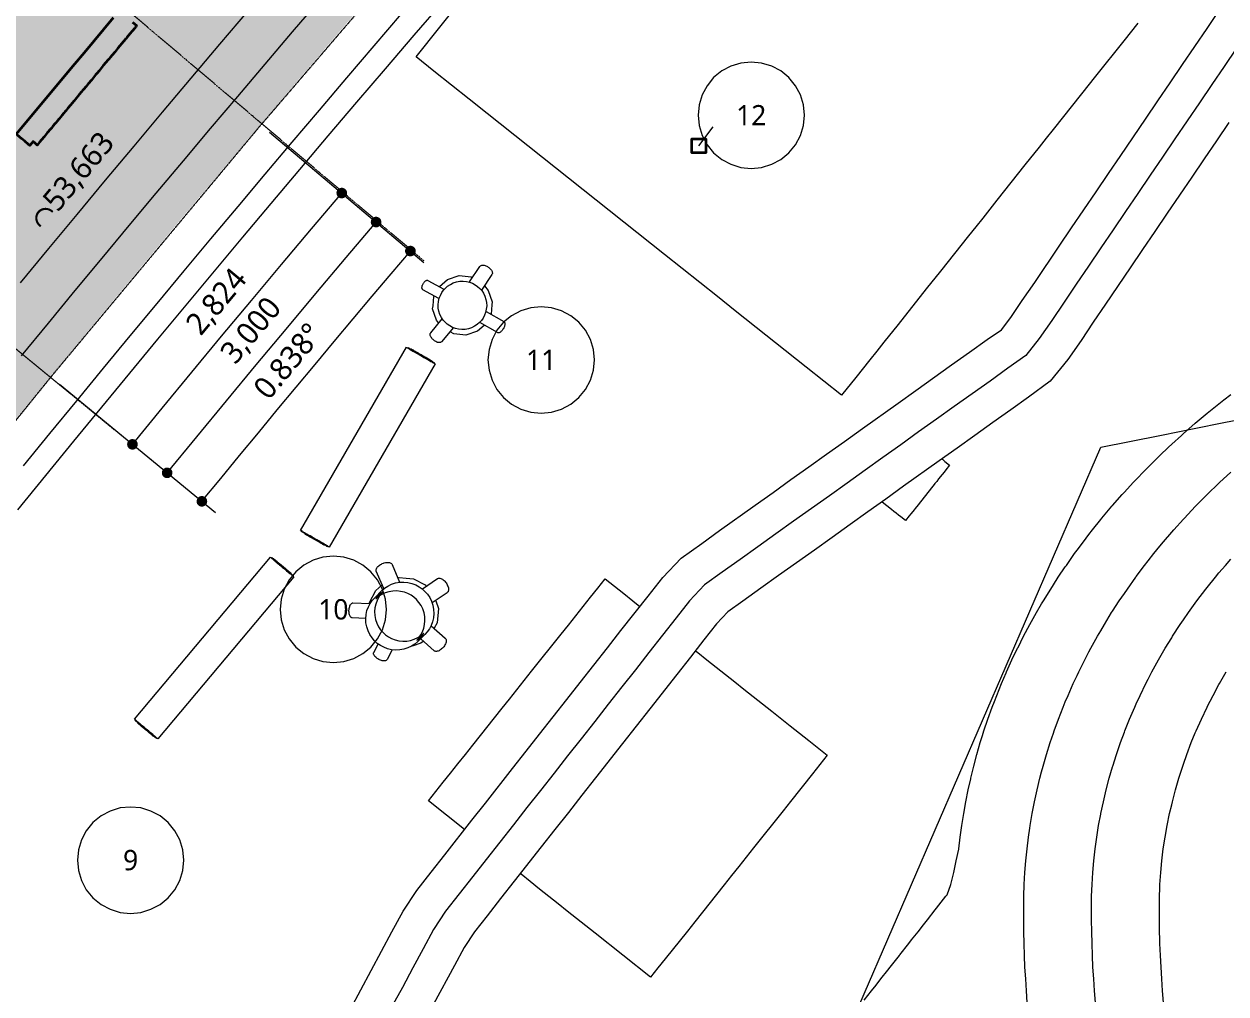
# Model space of a CAD drawing. Header units: millimetres. Extents: x -31757 to 121236, y -27283 to 63658.
# Drawn here: x 55729 to 65897, y 18676 to 26884 of the extents above; entities that cross this region are included whole.
import ezdxf

# ---------------------------------------------------------------- set-up
doc = ezdxf.new("R2010")
doc.units = ezdxf.units.MM
doc.linetypes.add('DASHDOT', pattern=[3.556, 2.54, -0.508, 0, -0.508])
doc.linetypes.add('PHANTOM', pattern=[6.35, 3.175, -0.635, 0.635, -0.635, 0.635, -0.635])
for name, color, linetype, lineweight in [('01_切断（構造・壁）', 7, 'Continuous', 35), ('04_切断（機械室などの塊）', 7, 'Continuous', 35), ('06_部屋の色', 8, 'Continuous', 0), ('10_見えがかり', 7, 'Continuous', 13), ('20_上部（屋根の外形・梁）', 8, 'PHANTOM', 9), ('30_敷地・外構', 8, 'Continuous', 9), ('40_通り芯', 1, 'DASHDOT', 9), ('41_通り芯の符号', 1, 'Continuous', 13), ('50_寸法', 3, 'Continuous', 9)]:
    doc.layers.add(name, color=color, linetype=linetype, lineweight=lineweight)
doc.styles.add('JP', font='NotoSansCJKjp-Regular.otf')

msp = doc.modelspace()

# ---------------------------------------------------------------- hatches: boundary and pattern name
at = {"layer": '01_切断（構造・壁）'}
msp.add_hatch(color=7, dxfattribs=at).paths.add_polyline_path([(55767, 25865), (55735, 25892), (55711, 25912), (55674, 25942), (55663, 25952), (56160, 26548), (56240, 26644), (56487, 26940), (56560, 27028), (56626, 26973), (56658, 26946), (56664, 26942), (56671, 26936), (56675, 26932), (56648, 26899), (56682, 26870), (56682, 26870), (56682, 26870), (56675, 26861), (56663, 26847), (56663, 26847), (56646, 26826), (56643, 26824), (56624, 26801), (56600, 26771), (56592, 26762), (56592, 26761), (56591, 26760), (56588, 26757), (56588, 26757), (56571, 26737), (56523, 26679), (56496, 26647), (56475, 26621), (56458, 26601), (56458, 26601), (56449, 26590), (56439, 26578), (56439, 26578), (56422, 26557), (56400, 26532), (56383, 26511), (56383, 26511), (56374, 26500), (56364, 26488), (56364, 26488), (56347, 26468), (56334, 26453), (56326, 26442), (56299, 26410), (56272, 26378), (56251, 26352), (56234, 26332), (56234, 26332), (56225, 26321), (56215, 26309), (56215, 26309), (56197, 26288), (56150, 26231), (56123, 26198), (56101, 26173), (56082, 26149), (56075, 26141), (56065, 26129), (56065, 26129), (56048, 26109), (56027, 26083), (56010, 26063), (56010, 26063), (56000, 26051), (55990, 26040), (55990, 26040), (55973, 26019), (55961, 26004), (55952, 25993), (55926, 25962), (55899, 25929), (55877, 25904), (55860, 25883), (55860, 25883), (55851, 25872), (55841, 25860), (55823, 25875), (55806, 25889), (55779, 25856), (55773, 25861)])
at = {"layer": '06_部屋の色', "true_color": 0xd8ccb8}
msp.add_hatch(color=8, dxfattribs=at).paths.add_polyline_path([(46090, 13394), (46610, 14132), (47134, 14867), (47661, 15599), (48192, 16329), (48726, 17057), (49263, 17782), (49804, 18504), (50349, 19224), (50896, 19941), (51447, 20656), (52002, 21368), (52559, 22078), (53120, 22785), (53685, 23489), (54253, 24190), (54824, 24889), (55398, 25585), (55975, 26279), (56556, 26970), (57140, 27658), (57728, 28343), (58318, 29025), (58912, 29705), (59509, 30382), (60109, 31056), (60712, 31727), (61319, 32395), (61929, 33061), (62541, 33723), (63157, 34383), (63776, 35040), (64398, 35694), (65023, 36345), (65651, 36993), (66283, 37638), (66917, 38280), (67554, 38919), (68194, 39555), (68838, 40188), (69484, 40818), (70133, 41444), (70785, 42068), (71440, 42689), (72098, 43307), (72759, 43921), (73423, 44533), (74090, 45141), (75098, 44030), (74437, 43427), (73778, 42820), (73122, 42211), (72470, 41598), (71820, 40982), (71173, 40363), (70529, 39741), (69887, 39116), (69249, 38488), (68614, 37857), (67982, 37223), (67352, 36586), (66726, 35946), (66103, 35303), (65482, 34657), (64865, 34008), (64251, 33357), (63640, 32702), (63032, 32045), (62427, 31385), (61826, 30722), (61227, 30056), (60632, 29387), (60039, 28715), (59450, 28041), (58864, 27364), (58282, 26684), (57702, 26001), (57126, 25316), (56553, 24628), (55983, 23937), (55416, 23244), (54853, 22548), (54293, 21849), (53736, 21148), (53183, 20444), (52633, 19738), (52086, 19028), (51543, 18317), (51003, 17602), (50466, 16886), (49933, 16166), (49403, 15445), (48877, 14720), (48354, 13993), (47834, 13264), (47318, 12533), (46805, 11798), (46296, 11062), (45790, 10323), (45288, 9582), (44789, 8838), (44294, 8092), (43802, 7344), (43314, 6593), (42829, 5840), (42348, 5085), (41871, 4328), (41397, 3568), (40122, 4359), (40600, 5125), (41081, 5888), (41566, 6649), (42055, 7408), (42547, 8165), (43042, 8919), (43541, 9671), (44044, 10420), (44550, 11167), (45060, 11912), (45573, 12654)])
at = {"layer": '06_部屋の色', "true_color": 0xe9dfcf}
for points in [[(44203, 33543), (46119, 35842), (46336, 35659), (46342, 35667), (56560, 27029), (55663, 25952), (55690, 25929), (54793, 24853)], [(55690, 25929), (54793, 24853), (53634, 25804), (55441, 27975), (56560, 27029), (55663, 25952)]]:
    msp.add_hatch(color=8, dxfattribs=at).paths.add_polyline_path(points)
at = {"layer": '50_寸法'}
for points in [[(58452, 25425), (58446, 25419), (58439, 25414), (58431, 25411), (58422, 25409), (58414, 25409), (58405, 25410), (58397, 25413), (58389, 25418), (58383, 25424), (58378, 25432), (58374, 25440), (58373, 25448), (58372, 25457), (58374, 25466), (58377, 25474), (58382, 25481), (58388, 25488), (58395, 25493), (58404, 25496), (58412, 25498), (58421, 25498), (58430, 25497), (58438, 25493), (58445, 25489), (58452, 25483), (58457, 25475), (58460, 25467), (58462, 25459), (58462, 25450), (58461, 25441), (58457, 25433)], [(58743, 25180), (58737, 25174), (58729, 25169), (58721, 25165), (58713, 25163), (58704, 25163), (58695, 25165), (58687, 25168), (58679, 25173), (58673, 25179), (58668, 25186), (58665, 25194), (58663, 25203), (58663, 25212), (58664, 25221), (58667, 25229), (58672, 25236), (58678, 25242), (58686, 25247), (58694, 25251), (58702, 25253), (58711, 25253), (58720, 25251), (58728, 25248), (58735, 25243), (58742, 25237), (58747, 25230), (58750, 25222), (58752, 25213), (58752, 25204), (58751, 25196), (58747, 25188)], [(59033, 24935), (59027, 24928), (59019, 24923), (59011, 24920), (59003, 24918), (58994, 24918), (58985, 24920), (58977, 24923), (58970, 24928), (58963, 24934), (58958, 24941), (58955, 24949), (58953, 24958), (58953, 24967), (58954, 24975), (58958, 24983), (58962, 24991), (58969, 24997), (58976, 25002), (58984, 25006), (58993, 25007), (59001, 25008), (59010, 25006), (59018, 25003), (59026, 24998), (59032, 24992), (59037, 24985), (59041, 24977), (59042, 24968), (59043, 24959), (59041, 24950), (59038, 24942)], [(56681, 23299), (56675, 23293), (56668, 23288), (56660, 23284), (56651, 23282), (56643, 23282), (56634, 23284), (56626, 23287), (56618, 23292), (56612, 23298), (56607, 23305), (56603, 23313), (56602, 23322), (56601, 23331), (56603, 23339), (56606, 23348), (56611, 23355), (56617, 23361), (56624, 23366), (56633, 23370), (56641, 23372), (56650, 23372), (56659, 23370), (56667, 23367), (56674, 23362), (56681, 23356), (56686, 23349), (56689, 23341), (56691, 23332), (56691, 23323), (56690, 23315), (56686, 23306)], [(56975, 23058), (56969, 23052), (56962, 23047), (56954, 23043), (56945, 23041), (56936, 23041), (56928, 23043), (56919, 23046), (56912, 23051), (56906, 23057), (56901, 23064), (56897, 23072), (56895, 23081), (56895, 23090), (56897, 23098), (56900, 23107), (56905, 23114), (56911, 23120), (56918, 23125), (56926, 23129), (56935, 23131), (56944, 23131), (56952, 23129), (56961, 23126), (56968, 23121), (56974, 23115), (56979, 23108), (56983, 23100), (56985, 23091), (56985, 23082), (56983, 23074), (56980, 23065)], [(57269, 22817), (57263, 22811), (57256, 22806), (57248, 22802), (57239, 22800), (57230, 22800), (57221, 22802), (57213, 22805), (57206, 22810), (57199, 22816), (57194, 22823), (57191, 22831), (57189, 22840), (57189, 22849), (57191, 22857), (57194, 22866), (57199, 22873), (57205, 22879), (57212, 22884), (57220, 22888), (57229, 22890), (57238, 22890), (57246, 22888), (57254, 22885), (57262, 22880), (57268, 22874), (57273, 22867), (57277, 22859), (57278, 22850), (57279, 22841), (57277, 22833), (57274, 22824)]]:
    msp.add_hatch(color=7, dxfattribs=at).paths.add_polyline_path(points)

# ---------------------------------------------------------------- linework, layer by layer
at = {"layer": '01_切断（構造・壁）'}
for points in [[(55767, 25865), (55735, 25892), (55711, 25912), (55674, 25942), (55663, 25952), (56160, 26548), (56240, 26644), (56487, 26940)], [(56648, 26899), (56682, 26870), (56682, 26870), (56682, 26870), (56675, 26861), (56663, 26847), (56663, 26847), (56646, 26826), (56643, 26824), (56624, 26801), (56600, 26771), (56592, 26762), (56592, 26761), (56591, 26760), (56588, 26757), (56588, 26757), (56571, 26737), (56523, 26679), (56496, 26647), (56475, 26621), (56458, 26601), (56458, 26601), (56449, 26590), (56439, 26578), (56439, 26578), (56422, 26557), (56400, 26532), (56383, 26511), (56383, 26511), (56374, 26500), (56364, 26488), (56364, 26488), (56347, 26468), (56334, 26453), (56326, 26442), (56299, 26410), (56272, 26378), (56251, 26352), (56234, 26332), (56234, 26332), (56225, 26321), (56215, 26309), (56215, 26309), (56197, 26288), (56150, 26231), (56123, 26198), (56101, 26173), (56082, 26149), (56075, 26141), (56065, 26129), (56065, 26129), (56048, 26109), (56027, 26083), (56010, 26063), (56010, 26063), (56000, 26051), (55990, 26040), (55990, 26040), (55973, 26019), (55961, 26004), (55952, 25993), (55926, 25962), (55899, 25929), (55877, 25904), (55860, 25883), (55860, 25883), (55851, 25872), (55841, 25860), (55823, 25875), (55806, 25889), (55779, 25856), (55773, 25861), (55767, 25865)]]:
    msp.add_lwpolyline(points, dxfattribs=at)
at = {"layer": '04_切断（機械室などの塊）'}
msp.add_lwpolyline([(61498, 25911), (61498, 25903), (61498, 25901), (61498, 25893), (61498, 25891), (61498, 25883), (61498, 25881), (61498, 25873), (61498, 25871), (61498, 25863), (61498, 25861), (61498, 25853), (61498, 25851), (61498, 25843), (61498, 25841), (61498, 25833), (61498, 25831), (61498, 25823), (61498, 25821), (61498, 25813), (61498, 25811), (61498, 25803), (61498, 25801), (61498, 25793), (61495, 25793), (61488, 25793), (61485, 25793), (61478, 25793), (61475, 25793), (61468, 25793), (61465, 25793), (61458, 25793), (61455, 25793), (61448, 25793), (61445, 25793), (61438, 25793), (61435, 25793), (61428, 25793), (61425, 25793), (61418, 25793), (61415, 25793), (61408, 25793), (61405, 25793), (61398, 25793), (61395, 25793), (61388, 25793), (61385, 25793), (61378, 25793), (61378, 25796), (61378, 25803), (61378, 25806), (61378, 25813), (61378, 25816), (61378, 25823), (61378, 25826), (61378, 25833), (61378, 25836), (61378, 25843), (61378, 25846), (61378, 25853), (61378, 25856), (61378, 25863), (61378, 25866), (61378, 25873), (61378, 25876), (61378, 25883), (61378, 25886), (61378, 25893), (61378, 25896), (61378, 25903), (61378, 25906), (61378, 25913), (61380, 25913), (61388, 25913), (61390, 25913), (61398, 25913), (61400, 25913), (61408, 25913), (61410, 25913), (61418, 25913), (61420, 25913), (61428, 25913), (61430, 25913), (61438, 25913), (61440, 25913), (61448, 25913), (61450, 25913), (61458, 25913), (61460, 25913), (61468, 25913), (61470, 25913), (61478, 25913), (61480, 25913), (61488, 25913), (61490, 25913), (61498, 25913), (61498, 25911)], dxfattribs=at)
at = {"layer": '10_見えがかり'}
for points in [[(65152, 26892), (65032, 26742), (64794, 26442), (64675, 26292), (64436, 25992), (64376, 25917), (64317, 25842), (64197, 25692), (63959, 25392), (63839, 25242), (63780, 25167), (63720, 25092), (63481, 24792), (63362, 24642), (63123, 24342), (63004, 24192), (62944, 24117), (62885, 24042), (62765, 23892), (62646, 23742), (62496, 23861), (62346, 23980), (61746, 24457), (61596, 24577), (61446, 24696), (61296, 24815), (61146, 24935), (59646, 26128), (59496, 26247), (59346, 26367), (59196, 26486), (59046, 26605), (59881, 27655)], [(55708, 24076), (55935, 24352), (56163, 24628), (56390, 24903), (56619, 25178), (56848, 25452), (57077, 25726), (57307, 25999), (57538, 26272), (57769, 26545), (58000, 26817), (58232, 27089)], [(58920, 26969), (58688, 26699), (58457, 26428), (58226, 26156), (57996, 25885), (57766, 25613), (57537, 25340), (57308, 25067), (57080, 24794), (56852, 24520), (56625, 24245), (56398, 23971), (56172, 23696), (55946, 23420), (55721, 23144)], [(58490, 18548), (58578, 18711), (58666, 18875), (58754, 19038), (58842, 19201), (58936, 19376), (59052, 19552), (59174, 19708), (59289, 19854), (59518, 20146), (59633, 20292), (59862, 20584), (59977, 20730), (60091, 20876), (60206, 21022), (60321, 21168), (60435, 21313), (60550, 21459), (60665, 21605), (60779, 21751), (61009, 22043), (61132, 22199), (61288, 22364), (61462, 22489), (61613, 22597), (61915, 22813), (62066, 22921), (62217, 23029), (62368, 23137), (62519, 23244), (62670, 23352), (62821, 23460), (63123, 23676), (63274, 23784), (63576, 23999), (63727, 24107), (63878, 24215), (63998, 24297), (64077, 24400), (64174, 24544), (64279, 24698), (64487, 25005), (64591, 25158), (64695, 25312), (64800, 25465), (64904, 25619), (65008, 25772), (65216, 26079), (65321, 26233), (65425, 26387), (65529, 26540), (65737, 26847), (65829, 26980)], [(65921, 26050), (65817, 25896), (65713, 25743), (65609, 25589), (65400, 25282), (65296, 25128), (65192, 24975), (65088, 24821), (64879, 24514), (64775, 24361), (64671, 24207), (64560, 24044), (64409, 23861), (64227, 23727), (64076, 23619), (63925, 23511), (63774, 23403), (63623, 23295), (63472, 23188), (63170, 22972), (63019, 22864), (62868, 22756), (62717, 22648), (62566, 22540), (62415, 22433), (62264, 22325), (62113, 22217), (61962, 22109), (61811, 22001), (61683, 21911), (61587, 21808), (61480, 21672), (61366, 21526), (61251, 21380), (61022, 21089), (60907, 20943), (60792, 20797), (60563, 20505), (60449, 20359), (60334, 20213), (60219, 20067), (60105, 19921), (59875, 19630), (59761, 19484), (59646, 19338), (59539, 19202), (59452, 19069), (59370, 18917), (59194, 18590)], [(59498, 24702), (59586, 24833), (59589, 24836), (59592, 24839), (59597, 24841), (59602, 24842), (59608, 24843), (59614, 24843), (59621, 24842), (59629, 24840), (59636, 24837), (59643, 24834), (59650, 24831), (59656, 24827), (59662, 24823), (59668, 24818), (59673, 24812), (59678, 24807), (59683, 24801), (59686, 24795), (59689, 24789), (59690, 24783), (59691, 24778), (59691, 24773), (59690, 24769), (59688, 24765), (59599, 24633)], [(59095, 24650), (59095, 24655), (59096, 24660), (59097, 24665), (59098, 24670), (59100, 24675), (59103, 24681), (59105, 24685), (59108, 24690), (59111, 24695), (59114, 24699), (59118, 24703), (59122, 24707), (59126, 24710), (59130, 24713), (59133, 24714), (59137, 24715), (59140, 24716), (59143, 24715), (59146, 24714), (59282, 24640)], [(59263, 24611), (59277, 24631), (59294, 24650), (59313, 24666), (59336, 24681), (59360, 24693), (59387, 24702), (59415, 24707), (59443, 24708), (59471, 24706), (59497, 24700), (59522, 24690), (59545, 24678), (59565, 24664), (59584, 24647), (59601, 24628), (59616, 24606), (59628, 24581), (59636, 24554), (59641, 24527), (59643, 24499), (59640, 24471), (59634, 24444), (59625, 24419), (59612, 24396), (59598, 24376), (59582, 24358), (59562, 24341), (59540, 24326), (59515, 24314), (59489, 24305), (59461, 24300), (59433, 24299), (59405, 24301), (59378, 24307), (59353, 24317), (59330, 24329), (59310, 24343), (59292, 24360), (59275, 24379), (59260, 24401), (59248, 24426), (59239, 24453), (59234, 24480), (59233, 24509), (59235, 24536), (59242, 24563), (59251, 24588), (59263, 24611)], [(59243, 24663), (59312, 24723), (59409, 24755), (59511, 24746), (59521, 24740)], [(59239, 24561), (59103, 24636), (59100, 24637), (59099, 24639), (59097, 24642), (59096, 24646), (59095, 24650)], [(59624, 24668), (59657, 24630), (59689, 24532), (59687, 24508), (59680, 24430)], [(59236, 24356), (59218, 24377), (59186, 24475), (59189, 24499), (59196, 24577), (59198, 24581)], [(59638, 24452), (59788, 24366), (59790, 24364), (59793, 24362), (59795, 24358), (59796, 24354), (59797, 24349), (59797, 24343), (59796, 24337), (59795, 24331), (59793, 24324), (59790, 24318), (59788, 24312), (59785, 24306), (59781, 24301), (59777, 24295), (59773, 24290), (59769, 24285), (59764, 24281), (59759, 24277), (59754, 24274), (59749, 24272), (59745, 24271), (59741, 24271), (59738, 24271), (59735, 24273), (59585, 24358)], [(59165, 24260), (59166, 24265), (59168, 24269), (59170, 24272), (59266, 24389)], [(59359, 24313), (59263, 24196), (59260, 24193), (59256, 24191), (59251, 24189), (59246, 24188), (59240, 24188), (59234, 24189), (59227, 24190), (59220, 24193), (59213, 24196), (59207, 24200), (59201, 24204), (59195, 24208), (59189, 24213), (59184, 24218), (59179, 24224), (59175, 24230), (59171, 24236), (59168, 24243), (59166, 24249), (59165, 24255), (59165, 24260)], [(59622, 24334), (59564, 24284), (59466, 24252), (59364, 24261), (59333, 24278)], [(58974, 24143), (58975, 24143), (58977, 24141), (58981, 24139), (58989, 24134), (58991, 24133), (59000, 24128), (59004, 24125), (59006, 24124), (59006, 24124), (59018, 24117), (59031, 24110), (59041, 24104), (59041, 24104), (59044, 24103), (59044, 24102), (59056, 24096), (59062, 24092), (59072, 24086), (59085, 24079), (59099, 24071), (59112, 24063), (59118, 24060), (59129, 24053), (59130, 24053), (59130, 24053), (59145, 24044), (59152, 24040), (59158, 24036), (59171, 24029), (59179, 24025), (59182, 24023), (59183, 24022), (59183, 24022), (59184, 24021), (59189, 24019), (59193, 24016), (59194, 24016), (59196, 24015), (59198, 24014), (59198, 24014), (59203, 24011), (59206, 24009), (59207, 24009), (58311, 22458), (58311, 22459), (58308, 22461), (58303, 22463), (58303, 22463), (58302, 22464), (58301, 22464), (58301, 22464), (58296, 22467), (58294, 22469), (58292, 22470), (58287, 22472), (58279, 22477), (58269, 22483), (58257, 22490), (58256, 22491), (58252, 22493), (58249, 22494), (58243, 22498), (58231, 22505), (58222, 22510), (58220, 22511), (58205, 22520), (58190, 22528), (58176, 22537), (58166, 22543), (58163, 22544), (58149, 22552), (58146, 22554), (58136, 22560), (58131, 22563), (58117, 22571), (58112, 22574), (58111, 22574), (58111, 22574), (58104, 22578), (58097, 22582), (58093, 22585), (58086, 22588), (58084, 22590), (58077, 22594), (58073, 22596), (58070, 22598), (58069, 22598), (58964, 24149), (58965, 24148), (58968, 24147), (58973, 24144), (58974, 24143), (58974, 24143)], [(58975, 24145), (58976, 24147), (58977, 24147), (58980, 24145), (58984, 24143), (58990, 24139)], [(58990, 24139), (58999, 24134), (59009, 24128), (59020, 24122), (59033, 24114), (59040, 24111), (59047, 24107), (59060, 24099), (59061, 24099), (59074, 24091), (59088, 24083), (59101, 24075), (59115, 24067), (59128, 24059), (59142, 24051), (59155, 24044), (59167, 24037), (59177, 24032), (59185, 24027), (59187, 24026), (59191, 24023), (59196, 24020), (59199, 24019), (59199, 24019), (59198, 24016)], [(59002, 24135), (59002, 24136), (59003, 24135), (59005, 24134), (59008, 24132)], [(59008, 24132), (59008, 24132), (59012, 24130), (59013, 24129), (59014, 24129), (59014, 24129), (59020, 24126), (59028, 24121), (59034, 24117), (59039, 24115), (59047, 24110), (59057, 24104), (59063, 24101), (59065, 24099), (59069, 24097), (59079, 24091), (59089, 24086), (59100, 24079), (59105, 24077), (59105, 24076), (59105, 24076), (59111, 24073), (59120, 24068), (59121, 24067), (59127, 24064), (59130, 24062), (59138, 24058), (59141, 24056), (59143, 24055), (59151, 24050), (59151, 24050), (59152, 24049), (59156, 24047), (59162, 24043), (59163, 24043), (59165, 24042), (59169, 24039), (59170, 24039), (59172, 24038), (59173, 24037), (59174, 24037), (59176, 24036), (59176, 24035), (59176, 24034)], [(63496, 23202), (63501, 23198), (63520, 23182), (63559, 23151), (63528, 23112), (63513, 23093), (63497, 23073), (63466, 23034), (63450, 23014), (63435, 22995), (63419, 22975), (63404, 22956), (63388, 22936), (63373, 22917), (63357, 22897), (63341, 22877), (63326, 22858), (63310, 22838), (63295, 22819), (63279, 22799), (63248, 22760), (63232, 22740), (63217, 22721), (63186, 22682), (63147, 22713), (63127, 22728), (63107, 22744), (63088, 22760), (63068, 22775), (62990, 22837), (62988, 22839)], [(58301, 22462), (58299, 22460), (58298, 22460), (58296, 22462), (58291, 22464), (58285, 22468), (58277, 22473), (58267, 22479), (58255, 22485), (58242, 22493), (58229, 22500), (58215, 22508), (58201, 22516), (58188, 22524), (58175, 22532), (58160, 22540), (58160, 22540), (58147, 22548), (58140, 22552), (58133, 22556), (58120, 22563), (58109, 22570), (58099, 22576), (58090, 22580), (58084, 22584), (58080, 22587), (58077, 22588), (58076, 22589), (58078, 22591)], [(58271, 22474), (58270, 22473), (58270, 22473), (58268, 22474), (58268, 22474), (58268, 22474), (58267, 22475), (58266, 22475), (58266, 22476), (58264, 22476), (58261, 22478), (58260, 22479), (58259, 22480), (58258, 22480), (58257, 22481), (58253, 22483), (58251, 22484), (58246, 22487), (58237, 22492), (58237, 22492), (58237, 22492), (58235, 22493), (58227, 22498), (58227, 22498), (58217, 22504), (58207, 22510), (58202, 22513), (58196, 22516), (58196, 22516), (58186, 22522), (58176, 22527), (58173, 22529), (58166, 22533), (58156, 22539), (58150, 22543), (58145, 22545), (58142, 22547), (58137, 22550), (58132, 22553), (58127, 22556), (58122, 22559), (58119, 22560), (58114, 22563), (58111, 22565), (58108, 22567), (58108, 22567), (58105, 22569), (58103, 22570), (58102, 22570), (58103, 22571)], [(56675, 20991), (56674, 20992), (56674, 20993), (56673, 20993), (56673, 20993), (56673, 20993), (56671, 20994), (56671, 20995), (56671, 20995), (56670, 20996), (56666, 20999), (56663, 21001), (56663, 21002), (57813, 22373), (57814, 22372), (57816, 22370), (57820, 22367), (57821, 22366), (57822, 22366), (57826, 22362), (57826, 22362), (57828, 22361), (57832, 22357), (57833, 22356), (57835, 22355), (57841, 22349), (57843, 22348), (57848, 22344), (57848, 22344), (57848, 22343), (57858, 22336), (57859, 22334), (57868, 22327), (57872, 22323), (57876, 22320), (57889, 22310), (57890, 22308), (57901, 22299), (57913, 22289), (57924, 22280), (57925, 22279), (57931, 22274), (57935, 22270), (57937, 22269), (57937, 22269), (57950, 22258), (57962, 22248), (57970, 22241), (57978, 22235), (57983, 22230), (57992, 22223), (57994, 22221), (57998, 22218), (58000, 22216), (58003, 22214), (58006, 22211), (58010, 22208), (58012, 22206), (58012, 22206), (58013, 22206), (56862, 20834), (56861, 20835), (56861, 20835), (56859, 20837), (56855, 20840), (56854, 20841), (56853, 20842), (56851, 20843), (56847, 20847), (56845, 20849), (56842, 20851), (56842, 20851), (56842, 20851), (56839, 20854), (56836, 20856), (56835, 20857), (56832, 20859), (56822, 20868), (56818, 20872), (56807, 20880), (56796, 20890), (56785, 20899), (56774, 20908), (56774, 20908), (56762, 20918), (56751, 20927), (56750, 20928), (56747, 20931), (56740, 20937), (56729, 20946), (56726, 20949), (56714, 20959), (56708, 20964), (56707, 20964), (56702, 20968), (56694, 20976), (56689, 20979), (56683, 20985), (56681, 20986), (56677, 20990), (56675, 20991)], [(57823, 22368), (57825, 22370), (57825, 22369), (57827, 22368), (57831, 22365), (57836, 22360), (57843, 22354), (57851, 22347), (57861, 22339), (57871, 22331), (57882, 22321), (57888, 22317), (57894, 22312), (57905, 22302), (57916, 22293), (57927, 22284), (57933, 22279), (57939, 22274), (57950, 22265), (57954, 22262), (57961, 22255), (57968, 22250), (57971, 22247), (57981, 22239), (57989, 22232), (57996, 22226), (58001, 22222), (58005, 22218), (58007, 22217), (58008, 22216), (58006, 22214)], [(57849, 22352), (57850, 22352), (57852, 22351), (57853, 22350)], [(57853, 22350), (57855, 22349), (57857, 22347), (57858, 22345), (57863, 22341), (57867, 22338), (57872, 22334), (57879, 22328), (57886, 22322), (57889, 22320), (57893, 22316), (57901, 22309), (57910, 22302), (57918, 22295), (57926, 22288), (57934, 22282), (57935, 22281), (57935, 22281), (57943, 22274), (57947, 22271), (57950, 22268), (57957, 22263), (57959, 22261), (57959, 22261), (57960, 22261), (57961, 22260), (57967, 22255), (57970, 22252), (57970, 22252), (57975, 22247), (57978, 22245), (57982, 22242), (57983, 22241), (57983, 22241), (57985, 22240), (57986, 22238), (57986, 22237)], [(58709, 22254), (58708, 22258), (58707, 22263), (58708, 22269), (58710, 22275), (58713, 22281), (58718, 22287), (58723, 22293), (58730, 22299), (58737, 22305), (58745, 22310), (58753, 22314), (58760, 22318), (58769, 22321), (58777, 22324), (58786, 22326), (58795, 22327), (58804, 22328), (58812, 22328), (58820, 22327), (58827, 22325), (58832, 22322), (58837, 22319), (58840, 22315), (58843, 22311), (58906, 22162)], [(58772, 22106), (58709, 22254)], [(58893, 22197), (58904, 22201), (58962, 22195), (59025, 22190), (59124, 22138), (59132, 22128)], [(59100, 22104), (59226, 22191), (59231, 22193), (59236, 22195), (59241, 22195), (59248, 22194), (59255, 22193), (59262, 22190), (59269, 22185), (59276, 22180), (59283, 22174), (59289, 22168), (59295, 22161), (59301, 22154), (59305, 22147), (59310, 22139), (59313, 22130), (59316, 22122), (59319, 22113), (59320, 22105), (59320, 22097), (59320, 22090), (59318, 22084), (59316, 22079), (59312, 22075), (59309, 22072), (59183, 21985)], [(59276, 20468), (59338, 20546), (59400, 20624), (59463, 20703), (59525, 20781), (59774, 21094), (59836, 21172), (59898, 21250), (59961, 21329), (60023, 21407), (60272, 21720), (60334, 21798), (60396, 21877), (60459, 21955), (60521, 22033), (60583, 22111), (60645, 22190), (60802, 22065), (60880, 22003), (60939, 21956)], [(58657, 21981), (58675, 22006), (58696, 22029), (58755, 22089), (58780, 22110), (58808, 22128), (58839, 22143), (58872, 22154), (58907, 22160), (58942, 22161), (58977, 22158), (59011, 22150), (59043, 22138), (59072, 22122), (59097, 22104), (59120, 22083), (59142, 22058), (59161, 22030), (59176, 21999), (59187, 21965), (59194, 21930), (59196, 21895), (59193, 21860), (59185, 21826), (59173, 21795), (59158, 21766), (59141, 21741), (59120, 21718), (59060, 21658), (59036, 21637), (59008, 21619), (58977, 21604), (58943, 21593), (58909, 21587), (58873, 21586), (58838, 21589), (58804, 21598), (58773, 21610), (58744, 21625), (58718, 21643), (58695, 21664), (58674, 21689), (58655, 21717), (58640, 21748), (58628, 21782), (58622, 21817), (58620, 21852), (58623, 21887), (58630, 21921), (58642, 21952), (58657, 21981)], [(58651, 21981), (58652, 21990), (58704, 22090), (58757, 22136)], [(58947, 22076), (58915, 22083), (58882, 22087), (58849, 22086), (58816, 22080), (58785, 22070), (58755, 22056), (58737, 22044), (58730, 22033), (58716, 22006), (58705, 21976), (58697, 21945), (58695, 21912), (58696, 21878), (58703, 21845), (58713, 21814), (58728, 21784), (58745, 21758), (58766, 21734), (58787, 21715), (58812, 21698), (58839, 21683), (58868, 21672), (58900, 21664), (58933, 21661), (58967, 21662), (59000, 21667), (59031, 21678), (59060, 21692), (59078, 21703), (59086, 21714), (59100, 21741), (59111, 21771), (59118, 21802), (59121, 21835), (59119, 21869), (59113, 21902), (59102, 21934), (59088, 21963), (59070, 21989), (59050, 22013), (59028, 22033), (59004, 22050), (58977, 22064), (58947, 22076)], [(58705, 22017), (58705, 22017), (58764, 22076), (58764, 22076), (58748, 22069), (58727, 22055), (58717, 22041), (58705, 22017)], [(58481, 21892), (58480, 21900), (58479, 21908), (58478, 21915), (58478, 21923), (58479, 21931), (58480, 21939), (58482, 21946), (58484, 21954), (58486, 21961), (58489, 21968), (58493, 21973), (58496, 21978), (58500, 21981), (58504, 21984), (58508, 21985), (58512, 21985), (58654, 21979)], [(59213, 22003), (59235, 21937), (59224, 21817), (59200, 21771)], [(58618, 21854), (58506, 21858), (58503, 21859), (58499, 21861), (58495, 21863), (58492, 21867), (58488, 21872), (58485, 21878), (58483, 21885), (58481, 21892)], [(59174, 21791), (59293, 21687), (59296, 21684), (59298, 21680), (59300, 21674), (59301, 21668), (59300, 21661), (59299, 21654), (59297, 21646), (59294, 21638), (59290, 21630), (59285, 21622), (59280, 21615), (59274, 21609), (59268, 21602), (59262, 21596), (59255, 21591), (59248, 21586), (59240, 21581), (59233, 21578), (59225, 21576), (59219, 21575), (59213, 21575), (59207, 21576), (59202, 21577), (59199, 21580), (59085, 21680)], [(59105, 21660), (59087, 21644), (59014, 21620)], [(59111, 21730), (59110, 21730), (59052, 21671), (59052, 21671), (59068, 21679), (59089, 21692), (59098, 21706), (59111, 21730)], [(59077, 21687), (59073, 21690)], [(58686, 21553), (58686, 21558), (58686, 21562), (58688, 21566), (58725, 21636)], [(58844, 21587), (58801, 21506), (58799, 21503), (58796, 21500), (58792, 21498), (58787, 21496), (58781, 21495), (58774, 21495), (58767, 21495), (58759, 21496), (58752, 21498), (58744, 21501), (58737, 21504), (58730, 21507), (58723, 21511), (58716, 21516), (58710, 21520), (58704, 21526), (58698, 21531), (58694, 21537), (58690, 21543), (58688, 21548), (58686, 21553)], [(61411, 21581), (61428, 21567), (61506, 21505), (61585, 21443), (61663, 21380), (61741, 21318), (61819, 21256), (61898, 21194), (61976, 21131), (62054, 21069), (62211, 20945), (62289, 20882), (62367, 20820), (62524, 20696), (62461, 20617), (62399, 20539), (62212, 20304), (62150, 20226), (61901, 19913), (61839, 19835), (61777, 19756), (61714, 19678), (61652, 19600), (61403, 19287), (61341, 19209), (61154, 18974), (61092, 18896), (61030, 18817), (60560, 19191), (60482, 19253), (60404, 19315), (60325, 19378), (60247, 19440), (60169, 19502), (60091, 19564), (60012, 19627), (59934, 19689), (59928, 19694)], [(56670, 20989), (56668, 20991), (56667, 20991), (56669, 20993)], [(56853, 20840), (56851, 20837), (56850, 20838), (56848, 20840), (56844, 20843), (56839, 20847), (56832, 20853), (56824, 20860), (56814, 20868), (56811, 20871), (56804, 20877), (56797, 20883), (56793, 20886), (56787, 20891), (56781, 20895), (56770, 20905), (56759, 20914), (56748, 20923), (56737, 20933), (56731, 20938), (56725, 20943), (56714, 20952), (56704, 20961), (56694, 20969), (56686, 20976), (56679, 20981), (56674, 20986), (56670, 20989)], [(56825, 20856), (56824, 20856), (56823, 20857), (56823, 20857), (56823, 20857), (56820, 20859), (56820, 20859), (56819, 20860), (56817, 20861), (56814, 20865), (56814, 20865), (56809, 20869), (56803, 20874), (56803, 20874), (56803, 20874), (56802, 20874), (56796, 20879), (56792, 20883), (56790, 20884), (56789, 20885), (56788, 20886), (56788, 20886), (56781, 20892), (56773, 20899), (56765, 20905), (56757, 20912), (56749, 20919), (56748, 20919), (56741, 20925), (56733, 20932), (56726, 20938), (56726, 20938), (56724, 20940), (56718, 20945), (56716, 20946), (56711, 20950), (56708, 20953), (56703, 20957), (56698, 20961), (56697, 20962), (56697, 20962), (56697, 20962), (56694, 20965), (56692, 20967), (56690, 20968), (56691, 20969)], [(59456, 20069), (59151, 20311), (59214, 20390), (59276, 20468)]]:
    msp.add_lwpolyline(points, dxfattribs=at)
at = {"layer": '20_上部（屋根の外形・梁）'}
msp.add_lwpolyline([(59547, 28144), (57737, 26034), (57736, 26034), (55957, 23898), (55957, 23898), (54209, 21736), (54209, 21735), (52493, 19548), (52493, 19548), (50809, 17336), (50809, 17335), (49158, 15099), (49158, 15098), (47539, 12838), (47539, 12838), (45954, 10554)], dxfattribs=at)
at = {"layer": '30_敷地・外構'}
for points in [[(65986, 26679), (65881, 26525), (65777, 26372), (65673, 26218), (65569, 26065), (65465, 25911), (65360, 25757), (65256, 25604), (65152, 25450), (65048, 25297), (64944, 25143), (64839, 24990), (64735, 24836), (64631, 24683), (64527, 24529), (64423, 24376), (64318, 24222), (64204, 24079), (64053, 23971), (63901, 23863), (63750, 23755), (63599, 23647), (63448, 23540), (63297, 23432), (63146, 23324), (62995, 23216), (62844, 23108), (62693, 23000), (62542, 22892), (62391, 22785), (62240, 22677), (62089, 22569), (61938, 22461), (61787, 22353), (61636, 22245), (61485, 22137), (61359, 22004), (61245, 21858), (61130, 21712), (61015, 21566), (60901, 21420), (60786, 21274), (60671, 21128), (60557, 20982), (60442, 20836), (60327, 20690), (60213, 20544), (60098, 20399), (59983, 20253), (59869, 20107), (59754, 19961), (59639, 19815), (59525, 19669), (59410, 19523), (59295, 19377), (59194, 19223), (59106, 19059), (59018, 18896), (58930, 18732), (58842, 18569)], [(61438, 25853), (61558, 26013)], [(62837, 18625), (62899, 18703), (62937, 18752), (62978, 18803), (63037, 18879), (63056, 18903), (63135, 19003), (63137, 19007), (63214, 19103), (63238, 19134), (63292, 19203), (63338, 19261), (63371, 19303), (63438, 19388), (63449, 19403), (63528, 19503), (63538, 19516), (63570, 19603), (63595, 19703), (63616, 19803), (63638, 19902), (63638, 19903), (63649, 20003), (63663, 20103), (63679, 20203), (63697, 20303), (63717, 20403), (63738, 20497), (63739, 20503), (63763, 20603), (63790, 20703), (63819, 20803), (63838, 20863), (63850, 20903), (63884, 21003), (63919, 21103), (63938, 21151), (63958, 21203), (63998, 21303), (64038, 21395), (64041, 21403), (64087, 21503), (64135, 21603), (64138, 21609), (64185, 21703), (64238, 21802), (64238, 21803), (64294, 21903), (64338, 21977), (64353, 22003), (64415, 22103), (64438, 22139), (64479, 22203), (64538, 22290), (64547, 22303), (64617, 22403), (64638, 22431), (64691, 22503), (64738, 22564), (64768, 22603), (64838, 22690), (64848, 22703), (64932, 22803), (64938, 22809), (65020, 22903), (65038, 22923), (65112, 23003), (65138, 23031), (65207, 23103), (65238, 23134), (65307, 23203), (65338, 23233), (65411, 23303), (65438, 23328), (65520, 23403), (65538, 23419), (65634, 23503), (65638, 23506), (65738, 23591), (65753, 23603), (65838, 23671), (65878, 23703), (65938, 23749)], [(62637, 18216), (62837, 18678), (63038, 19141), (63238, 19603), (63438, 20066), (63638, 20528), (63838, 20991), (64038, 21453), (64238, 21916), (64438, 22378), (64638, 22841), (64838, 23303), (65338, 23403), (65838, 23503), (66338, 23603)], [(64216, 18603), (64209, 18703), (64203, 18803), (64197, 18903), (64193, 19003), (64190, 19103), (64187, 19203), (64186, 19303), (64186, 19403), (64187, 19503), (64190, 19603), (64196, 19703), (64204, 19803), (64214, 19903), (64226, 20003), (64238, 20080), (64241, 20103), (64258, 20203), (64278, 20303), (64299, 20403), (64323, 20503), (64338, 20557), (64350, 20603), (64379, 20703), (64410, 20803), (64438, 20884), (64444, 20903), (64481, 21003), (64520, 21103), (64538, 21147), (64561, 21203), (64605, 21303), (64638, 21372), (64652, 21403), (64702, 21503), (64738, 21571), (64755, 21603), (64810, 21703), (64838, 21750), (64869, 21803), (64930, 21903), (64938, 21915), (64995, 22003), (65038, 22066), (65063, 22103), (65134, 22203), (65138, 22208), (65209, 22303), (65238, 22340), (65287, 22403), (65338, 22465), (65369, 22503), (65438, 22583), (65456, 22603), (65538, 22694), (65546, 22703), (65638, 22801), (65640, 22803), (65738, 22902), (65739, 22903), (65838, 22998), (65843, 23003), (65938, 23091)], [(64793, 18603), (64785, 18703), (64778, 18803), (64772, 18903), (64768, 19003), (64764, 19103), (64762, 19203), (64760, 19303), (64760, 19403), (64761, 19503), (64764, 19603), (64771, 19703), (64779, 19803), (64790, 19903), (64804, 20003), (64820, 20103), (64838, 20197), (64839, 20203), (64860, 20303), (64884, 20403), (64910, 20503), (64938, 20598), (64939, 20603), (64971, 20703), (65005, 20803), (65038, 20891), (65042, 20903), (65082, 21003), (65125, 21103), (65138, 21131), (65171, 21203), (65219, 21303), (65238, 21339), (65271, 21403), (65326, 21503), (65338, 21523), (65384, 21603), (65438, 21690), (65446, 21703), (65511, 21803), (65538, 21843), (65579, 21903), (65638, 21984), (65651, 22003), (65727, 22103), (65738, 22116), (65808, 22203), (65838, 22239), (65892, 22303), (65938, 22355)], [(65370, 18603), (65361, 18703), (65354, 18803), (65348, 18903), (65343, 19003), (65339, 19103), (65338, 19143), (65336, 19203), (65334, 19303), (65334, 19403), (65335, 19503), (65338, 19569), (65339, 19603), (65346, 19703), (65355, 19803), (65367, 19903), (65382, 20003), (65400, 20103), (65420, 20203), (65438, 20277), (65444, 20303), (65470, 20403), (65499, 20503), (65531, 20603), (65538, 20622), (65566, 20703), (65604, 20803), (65638, 20885), (65645, 20903), (65689, 21003), (65737, 21103), (65738, 21105), (65788, 21203), (65838, 21295), (65842, 21303), (65900, 21403)]]:
    msp.add_lwpolyline(points, dxfattribs=at)
at = {"layer": '40_通り芯'}
for points in [[(59112, 24881), (44297, 37406)], [(57341, 22755), (42344, 35061)]]:
    msp.add_lwpolyline(points, dxfattribs=at)
at = {"layer": '41_通り芯の符号'}
for points in [[(62331, 26112), (62323, 26200), (62297, 26285), (62256, 26362), (62200, 26431), (62131, 26487), (62054, 26528), (61969, 26554), (61881, 26562), (61794, 26554), (61709, 26528), (61631, 26487), (61563, 26431), (61507, 26362), (61466, 26285), (61440, 26200), (61431, 26112), (61440, 26025), (61466, 25940), (61507, 25862), (61563, 25794), (61631, 25738), (61709, 25697), (61794, 25671), (61881, 25662), (61969, 25671), (62054, 25697), (62131, 25738), (62200, 25794), (62256, 25862), (62297, 25940), (62323, 26025), (62331, 26112)], [(60554, 24042), (60546, 24129), (60520, 24214), (60479, 24292), (60423, 24360), (60354, 24416), (60277, 24457), (60192, 24483), (60104, 24492), (60017, 24483), (59932, 24457), (59854, 24416), (59786, 24360), (59730, 24292), (59689, 24214), (59663, 24129), (59654, 24042), (59663, 23954), (59689, 23869), (59730, 23791), (59786, 23723), (59854, 23667), (59932, 23626), (60017, 23600), (60104, 23592), (60192, 23600), (60277, 23626), (60354, 23667), (60423, 23723), (60479, 23791), (60520, 23869), (60546, 23954), (60554, 24042)], [(58796, 21930), (58787, 22018), (58762, 22103), (58720, 22180), (58664, 22249), (58596, 22305), (58518, 22346), (58434, 22372), (58346, 22380), (58258, 22372), (58174, 22346), (58096, 22305), (58028, 22249), (57972, 22180), (57930, 22103), (57905, 22018), (57896, 21930), (57905, 21843), (57930, 21758), (57972, 21680), (58028, 21612), (58096, 21556), (58174, 21515), (58258, 21489), (58346, 21480), (58434, 21489), (58518, 21515), (58596, 21556), (58664, 21612), (58720, 21680), (58762, 21758), (58787, 21843), (58796, 21930)], [(57081, 19808), (57072, 19896), (57046, 19981), (57005, 20058), (56949, 20127), (56881, 20183), (56803, 20224), (56718, 20250), (56631, 20258), (56543, 20250), (56458, 20224), (56381, 20183), (56312, 20127), (56256, 20058), (56215, 19981), (56189, 19896), (56181, 19808), (56189, 19721), (56215, 19636), (56256, 19558), (56312, 19490), (56381, 19434), (56458, 19393), (56543, 19367), (56631, 19358), (56718, 19367), (56803, 19393), (56881, 19434), (56949, 19490), (57005, 19558), (57046, 19636), (57072, 19721), (57081, 19808)]]:
    msp.add_lwpolyline(points, dxfattribs=at)
at = {"layer": '50_寸法'}
for points in [[(55678, 22773), (55914, 23063), (56150, 23353), (56387, 23642), (56624, 23930), (56862, 24218), (57101, 24506), (57340, 24793), (57580, 25080), (57820, 25366), (58061, 25652), (58302, 25937), (58544, 26222), (58787, 26506), (59030, 26790), (59274, 27073)], [(55699, 24694), (55938, 24983), (56178, 25273), (56419, 25562), (56660, 25850), (56902, 26138), (57144, 26426), (57387, 26713), (57631, 27000)], [(57806, 25970), (59112, 24866)], [(56646, 23327), (56897, 23632), (57149, 23937), (57401, 24242), (57654, 24545), (57908, 24849), (58162, 25151), (58417, 25453)], [(56940, 23086), (57191, 23391), (57442, 23695), (57694, 23999), (57946, 24302), (58199, 24604), (58453, 24907), (58707, 25208)], [(57234, 22845), (57393, 23039), (57552, 23232), (57712, 23425), (57872, 23618), (58032, 23811), (58192, 24003), (58353, 24196), (58514, 24388), (58675, 24580), (58836, 24771), (58998, 24963)], [(56028, 23835), (57350, 22750)]]:
    msp.add_lwpolyline(points, dxfattribs=at)

# ---------------------------------------------------------------- texts
at = {"layer": '41_通り芯の符号', "char_height": 172, "attachment_point": 5, "style": 'JP'}
for s, insert in [('12', (61881, 26112)), ('11', (60104, 24042)), ('10', (58346, 21930)), ('9', (56631, 19808))]:
    msp.add_mtext(s, dxfattribs=dict(at, insert=insert))
at = {"layer": '50_寸法', "char_height": 187.9, "attachment_point": 8, "rotation": 50.2097, "style": 'JP'}
for s, insert in [('⌒53,663', (56222, 25481)), ('2,824', (57451, 24457)), ('3,000', (57743, 24214)), ('0.838°', (58035, 23971))]:
    msp.add_mtext(s, dxfattribs=dict(at, insert=insert))

doc.saveas('drawing.dxf')
